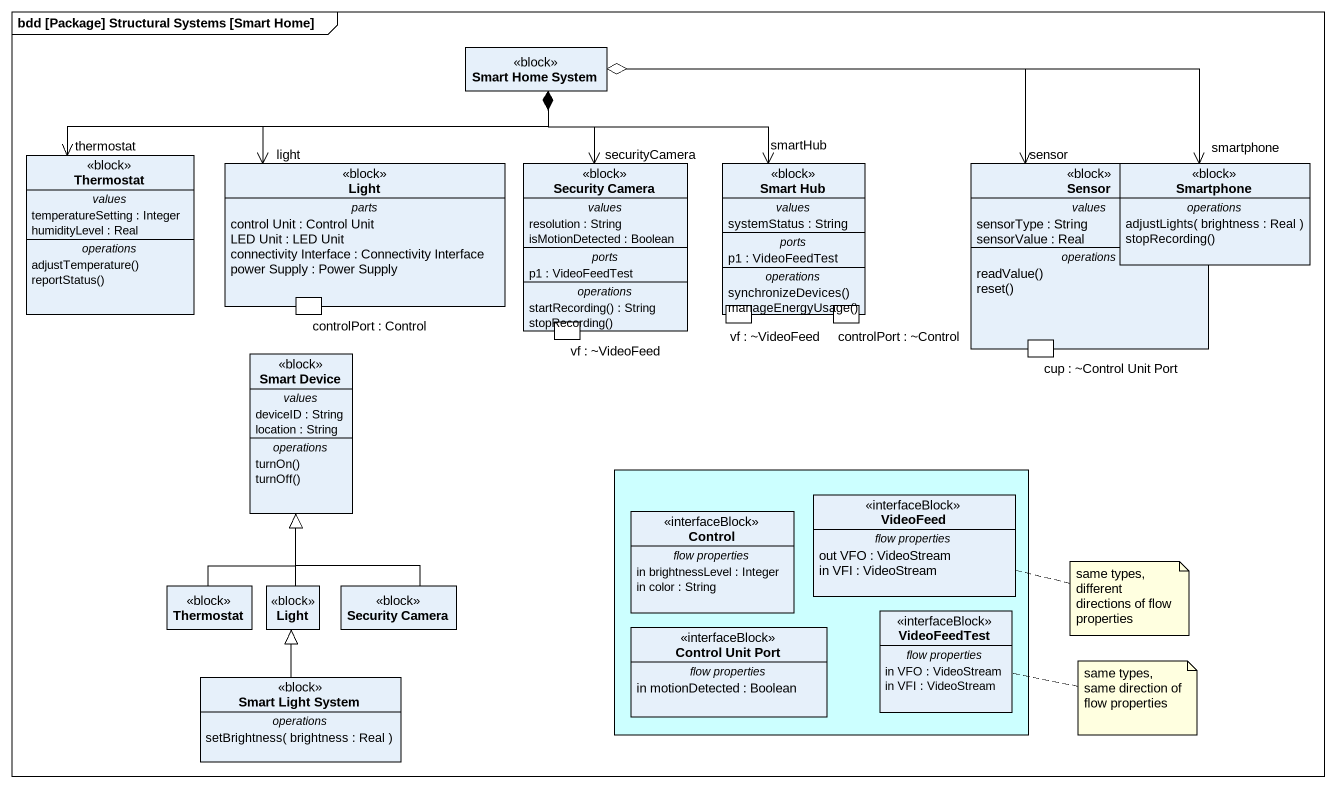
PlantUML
@startuml
mainframe bdd [Package] Structural Systems [Smart Home]
hide circle
hide empty members
class "Smart Home System" as Smart_Home_System <<block>>
class Thermostat <<block>> {
  -- values --
  temperatureSetting : Integer
  humidityLevel : Real
  -- operations --
  adjustTemperature()
  reportStatus()
}
class Light <<block>> {
  -- parts --
  control Unit : Control Unit
  LED Unit : LED Unit
  connectivity Interface : Connectivity Interface
  power Supply : Power Supply
  -- ports --
  controlPort : Control
}
class "Security Camera" as Security_Camera <<block>> {
  -- values --
  resolution : String
  isMotionDetected : Boolean
  -- ports --
  p1 : VideoFeedTest
  -- operations --
  startRecording() : String
  stopRecording()
  -- ports --
  vf : ~VideoFeed
}
class "Smart Hub" as Smart_Hub <<block>> {
  -- values --
  systemStatus : String
  -- ports --
  p1 : VideoFeedTest
  -- operations --
  synchronizeDevices()
  manageEnergyUsage()
  -- ports --
  controlPort : ~Control
  vf : ~VideoFeed
}
class Sensor <<block>> {
  -- values --
  sensorType : String
  sensorValue : Real
  -- operations --
  readValue()
  reset()
  -- ports --
  cup : ~Control Unit Port
}
class Smartphone <<block>> {
  -- operations --
  adjustLights( brightness : Real )
  stopRecording()
}
class "Smart Device" as Smart_Device <<block>> {
  -- values --
  deviceID : String
  location : String
  -- operations --
  turnOn()
  turnOff()
}
rectangle " " as rectangle1 #CCFFFF {
  class "Control" as Control_ <<interfaceBlock>> {
    -- flow properties --
    in brightnessLevel : Integer
    in color : String
  }
  class VideoFeed <<interfaceBlock>> {
    -- flow properties --
    out VFO : VideoStream
    in VFI : VideoStream
  }
  class "Control Unit Port" as Control_Unit_Port <<interfaceBlock>> {
    -- flow properties --
    in motionDetected : Boolean
  }
  class VideoFeedTest <<interfaceBlock>> {
    -- flow properties --
    in VFO : VideoStream
    in VFI : VideoStream
  }
}
class "Thermostat" as Thermostat_2 <<block>>
class "Light" as Light_2 <<block>>
class "Security Camera" as Security_Camera_2 <<block>>
class "Smart Light System" as Smart_Light_System <<block>> {
  -- operations --
  setBrightness( brightness : Real )
}
Smart_Home_System *-left-> "thermostat" Thermostat
Smart_Home_System *--> "light" Light
Smart_Home_System *--> "securityCamera" Security_Camera
Smart_Home_System *--> "smartHub" Smart_Hub
Smart_Home_System o-right-> "sensor" Sensor
Smart_Home_System o-right-> "smartphone" Smartphone
Thermostat_2 -up-|> Smart_Device
Light_2 -up-|> Smart_Device
Security_Camera_2 -up-|> Smart_Device
Smart_Light_System -up-|> Light_2
note right of VideoFeed : same types, different directions of flow properties
note right of VideoFeedTest : same types, same direction of flow properties
@enduml
